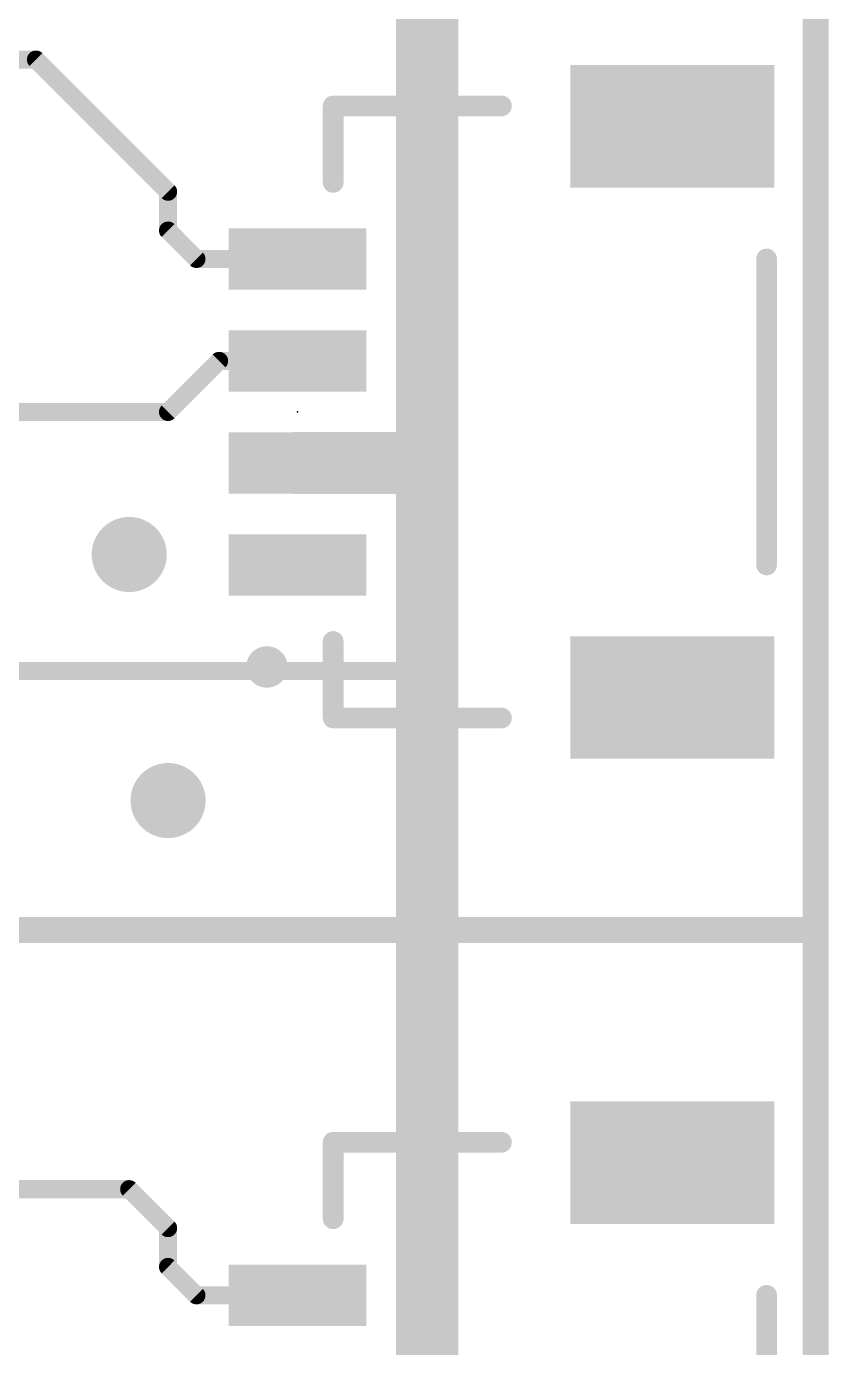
# Model space of a CAD drawing. Extents: x -29 to 78, y -12 to 55.
# Drawn here: x 27.82 to 35.69, y 11.15 to 24.1 of the extents above; entities that cross this region are included whole.
import ezdxf

# ---------------------------------------------------------------- set-up
doc = ezdxf.new("R2010")
doc.units = 0
for name, color, linetype in [('1', 12, 'CONTINUOUS'), ('16', 132, 'CONTINUOUS'), ('18', 110, 'CONTINUOUS'), ('20', 31, 'CONTINUOUS'), ('21', 41, 'CONTINUOUS'), ('22', 40, 'CONTINUOUS'), ('23', 53, 'CONTINUOUS')]:
    doc.layers.add(name, color=color, linetype=linetype)

# ---------------------------------------------------------------- blocks, each defined once
blk = doc.blocks.new('RECT')
blk.add_solid([(-0.5, -0.5), (0.5, -0.5), (-0.5, 0.5), (0.5, 0.5)])
blk = doc.blocks.new('ROUNDV')
at = {"const_width": 0.5}
blk.add_lwpolyline([(0, -0.25, 1), (0, 0.25, 1), (0, -0.25)], format="xyb", dxfattribs=at)

msp = doc.modelspace()

# ---------------------------------------------------------------- linework, layer by layer
at = {"layer": '1'}
for points, const_width in [([(35.56, 54.61), (35.56, 0)], 0.254), ([(31.75, 19.8199), (31.75, 27.94)], 0.6096), ([(27.2659, 23.7742), (27.9148, 23.7742)], 0.1778), ([(29.21, 22.479), (27.9148, 23.7742)], 0.1778), ([(29.21, 22.098), (29.21, 22.479)], 0.1778), ([(29.4881, 21.8199), (29.21, 22.098)], 0.1778), ([(30.4792, 21.8199), (29.4881, 21.8199)], 0.1778), ([(29.7099, 20.8199), (29.21, 20.32)], 0.1778), ([(30.4792, 20.8199), (29.7099, 20.8199)], 0.1778), ([(29.21, 20.32), (27.2667, 20.32)], 0.1778), ([(30.4792, 19.8199), (31.75, 19.8199)], 0.6096), ([(31.75, 17.78), (31.75, 19.8199)], 0.6096), ([(31.75, 9.6599), (31.75, 17.78)], 0.6096), ([(25.908, 17.78), (31.75, 17.78)], 0.1778), ([(28.829, 12.7), (27.2659, 12.7)], 0.1778), ([(29.21, 12.319), (28.829, 12.7)], 0.1778), ([(29.21, 11.938), (29.21, 12.319)], 0.1778), ([(29.4881, 11.6599), (29.21, 11.938)], 0.1778), ([(30.4792, 11.6599), (29.4881, 11.6599)], 0.1778)]:
    msp.add_lwpolyline(points, dxfattribs=dict(at, const_width=const_width))
for points, const_width in [([(27.9462, 23.8056, 1), (27.8834, 23.7428)], 0.0889), ([(27.9148, 23.7298, 1), (27.9148, 23.8187)], 0.0889), ([(29.2545, 22.479, 1), (29.1655, 22.479)], 0.0889), ([(29.1786, 22.4476, 1), (29.2414, 22.5104)], 0.0889), ([(29.2414, 22.1294, 1), (29.1786, 22.0666)], 0.0889), ([(29.1655, 22.098, 1), (29.2545, 22.098)], 0.0889), ([(29.4881, 21.8643, 1), (29.4881, 21.7754)], 0.0889), ([(29.4567, 21.7885, 1), (29.5195, 21.8513)], 0.0889), ([(30.4792, 21.7754, 1), (30.4792, 21.8643)], 0.0889), ([(29.7099, 20.8643, 1), (29.7099, 20.7754)], 0.0889), ([(29.7413, 20.7885, 1), (29.6785, 20.8513)], 0.0889), ([(30.4792, 20.7754, 1), (30.4792, 20.8643)], 0.0889), ([(29.1786, 20.3514, 1), (29.2414, 20.2886)], 0.0889), ([(29.21, 20.2755, 1), (29.21, 20.3645)], 0.0889), ([(30.4792, 19.9723, 1), (30.4792, 19.6675)], 0.3048), ([(31.9024, 19.8199, 1), (31.5976, 19.8199)], 0.3048), ([(31.75, 19.6675, 1), (31.75, 19.9723)], 0.3048), ([(31.5976, 19.8199, 1), (31.9024, 19.8199)], 0.3048), ([(31.9024, 17.78, 1), (31.5976, 17.78)], 0.3048), ([(31.5976, 17.78, 1), (31.9024, 17.78)], 0.3048), ([(31.75, 17.7355, 1), (31.75, 17.8245)], 0.0889), ([(28.8604, 12.7314, 1), (28.7976, 12.6686)], 0.0889), ([(28.829, 12.6556, 1), (28.829, 12.7445)], 0.0889), ([(29.2545, 12.319, 1), (29.1655, 12.319)], 0.0889), ([(29.1786, 12.2876, 1), (29.2414, 12.3504)], 0.0889), ([(29.2414, 11.9694, 1), (29.1786, 11.9066)], 0.0889), ([(29.1655, 11.938, 1), (29.2545, 11.938)], 0.0889), ([(29.4881, 11.7043, 1), (29.4881, 11.6154)], 0.0889), ([(29.4567, 11.6285, 1), (29.5195, 11.6913)], 0.0889), ([(30.4792, 11.6154, 1), (30.4792, 11.7043)], 0.0889)]:
    msp.add_lwpolyline(points, format="xyb", dxfattribs=dict(at, const_width=const_width))
at = {"layer": '16', "const_width": 0.254}
msp.add_lwpolyline([(35.56, 54.61), (35.56, 0)], dxfattribs=at)
at = {"layer": '20', "const_width": 0.2032}
msp.add_lwpolyline([(35.56, 0), (35.56, 54.61)], dxfattribs=at)
at = {"layer": '21'}
for points, const_width in [([(30.8292, 22.5699), (30.8292, 23.3199)], 0.2032), ([(30.8292, 23.3199), (32.4792, 23.3199)], 0.2032), ([(35.0792, 18.8199), (35.0792, 21.8199)], 0.2032), ([(30.8292, 17.3199), (30.8292, 18.0699)], 0.2032), ([(32.4792, 17.3199), (30.8292, 17.3199)], 0.2032), ([(26.67, 15.24), (35.56, 15.24)], 0.254), ([(30.8292, 12.4099), (30.8292, 13.1599)], 0.2032), ([(30.8292, 13.1599), (32.4792, 13.1599)], 0.2032), ([(35.0792, 8.6599), (35.0792, 11.6599)], 0.2032)]:
    msp.add_lwpolyline(points, dxfattribs=dict(at, const_width=const_width))
for points, const_width in [([(30.88, 23.3199, 1), (30.7784, 23.3199)], 0.1016), ([(30.8292, 23.3707, 1), (30.8292, 23.2691)], 0.1016), ([(32.4792, 23.2691, 1), (32.4792, 23.3707)], 0.1016), ([(30.7784, 22.5699, 1), (30.88, 22.5699)], 0.1016), ([(35.13, 21.8199, 1), (35.0284, 21.8199)], 0.1016), ([(35.0284, 18.8199, 1), (35.13, 18.8199)], 0.1016), ([(30.88, 18.0699, 1), (30.7784, 18.0699)], 0.1016), ([(30.1792, 17.7183, 1), (30.1792, 17.9215, 1), (30.1792, 17.7183)], 0.2032), ([(30.8292, 17.3707, 1), (30.8292, 17.2691)], 0.1016), ([(30.7784, 17.3199, 1), (30.88, 17.3199)], 0.1016), ([(32.4792, 17.2691, 1), (32.4792, 17.3707)], 0.1016), ([(35.56, 15.1765, 1), (35.56, 15.3035)], 0.127), ([(30.88, 13.1599, 1), (30.7784, 13.1599)], 0.1016), ([(30.8292, 13.2107, 1), (30.8292, 13.1091)], 0.1016), ([(32.4792, 13.1091, 1), (32.4792, 13.2107)], 0.1016), ([(30.7784, 12.4099, 1), (30.88, 12.4099)], 0.1016), ([(35.13, 11.6599, 1), (35.0284, 11.6599)], 0.1016)]:
    msp.add_lwpolyline(points, format="xyb", dxfattribs=dict(at, const_width=const_width))
at = {"layer": '22', "const_width": 0.254}
msp.add_lwpolyline([(26.67, 15.24), (35.56, 15.24)], dxfattribs=at)
at = {"layer": '22', "const_width": 0.127}
msp.add_lwpolyline([(35.56, 15.1765, 1), (35.56, 15.3035)], format="xyb", dxfattribs=at)
at = {"layer": '23'}
msp.add_point((30.4792, 20.3199), dxfattribs=at)

# ---------------------------------------------------------------- block references
at = {"layer": '1', "rotation": 90}
for p, xscale, yscale in [((34.1542, 23.1199), 1.2, 2), ((30.4792, 21.8199), 0.6, 1.35), ((30.4792, 20.8199), 0.6, 1.35), ((30.4792, 19.8199), 0.6, 1.35), ((30.4792, 18.8199), 0.6, 1.35), ((34.1542, 17.5199), 1.2, 2), ((34.1542, 12.9599), 1.2, 2), ((30.4792, 11.6599), 0.6, 1.35)]:
    msp.add_blockref('RECT', p, dxfattribs=dict(at, xscale=xscale, yscale=yscale))
at = {"layer": '18', "xscale": 0.7366, "yscale": 0.7366}
for p in [(28.8291, 18.9222), (28.8291, 18.9222), (29.21, 16.51), (29.21, 16.51)]:
    msp.add_blockref('ROUNDV', p, dxfattribs=at)

doc.saveas('drawing.dxf')
